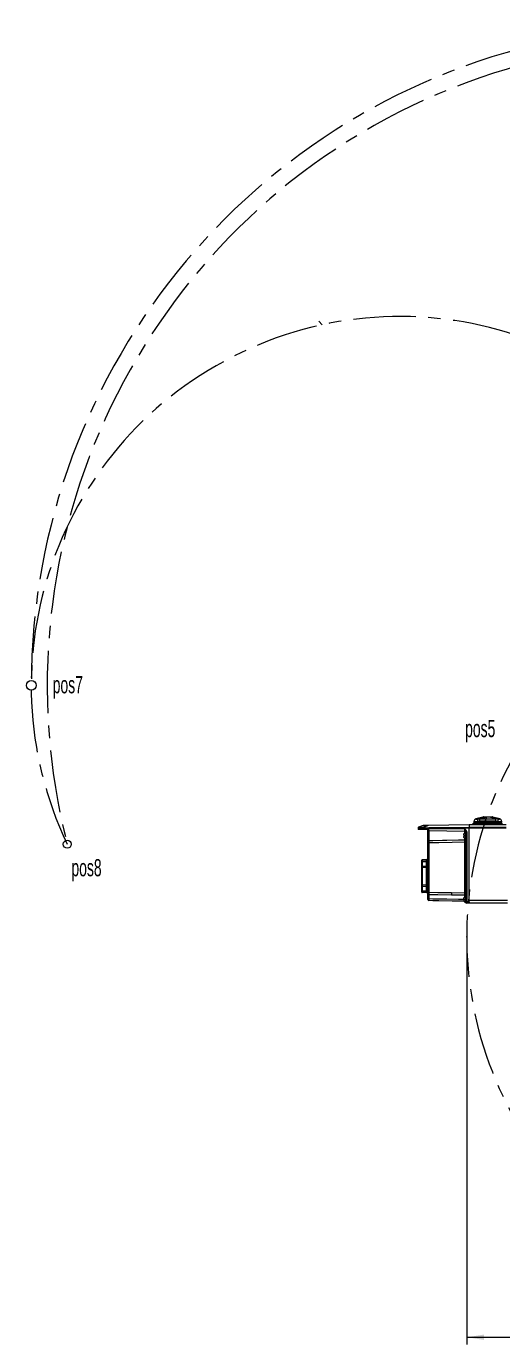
# Model space of a CAD drawing. Header units: millimetres. Extents: x 20 to 768, y 29 to 540.
# Drawn here: x 68 to 164.8, y 244.5 to 512.5 of the extents above; entities that cross this region are included whole.
import ezdxf

# ---------------------------------------------------------------- set-up
doc = ezdxf.new("R2010")
doc.units = ezdxf.units.MM
doc.header["$PDSIZE"] = -1
doc.linetypes.add('CENTERX2', pattern=[20.32, 12.7, -2.54, 2.54, -2.54])
doc.styles.add('SLDTEXTSTYLE0', font='TXT', dxfattribs={"width": 0.605})
doc.dimstyles.new('SLDDIMSTYLE0', dxfattribs={"dimtxt": 3.5, "dimasz": 3.5, "dimexe": 0, "dimexo": 0.0625, "dimgap": 0.875, "dimtad": 1, "dimtoh": 1, "dimlfac": 10, "dimrnd": 1e-09, "dimzin": 12, "dimdsep": 46, "dimtxsty": 'SLDTEXTSTYLE0', "dimsah": 1, "dimcen": 0.09, "dimadec": 0, "dimazin": 0, "dimtfac": 1, "dimtdec": 3, "dimtofl": 0, "dimtmove": 0, "dimatfit": 3, "dimfxl": 1, "dimfrac": 2, "dimtolj": 1, "dimtzin": 12, "dimarcsym": 0})

# ---------------------------------------------------------------- blocks, each defined once
blk = doc.blocks.new('Block1')
at = {"color": 7, "linetype": 'Continuous', "lineweight": 0, "insert": (0.8, 52.8), "char_height": 35, "attachment_point": 1, "style": 'SLDTEXTSTYLE0'}
blk.add_mtext('pos7', dxfattribs=at)
blk = doc.blocks.new('Block2')
at = {"color": 7, "linetype": 'Continuous', "lineweight": 0, "insert": (1.8, 52.7), "char_height": 35, "attachment_point": 1, "style": 'SLDTEXTSTYLE0'}
blk.add_mtext('pos8', dxfattribs=at)
blk = doc.blocks.new('Block3')
at = {"color": 7, "linetype": 'Continuous', "lineweight": 15}
blk.add_circle((1181.3, 1734.8), 10, dxfattribs=at)
at = {"color": 7, "linetype": 'Continuous', "lineweight": 0, "char_height": 35, "attachment_point": 1, "style": 'SLDTEXTSTYLE0'}
for s, insert in [('pos1', (431.8, 2255.8)), ('pos0', (1173.4, 1880.8)), ('Z', (237.7, 1816.6)), ('pos6', (562.4, 1324.9)), ('pos3', (1653, 963.7)), ('pos5', (0.1, 874.6)), ('pos2', (639.9, 874.6)), ('X', (1112.1, 452.4)), ('pos4', (1225.3, 51.1))]:
    blk.add_mtext(s, dxfattribs=dict(at, insert=insert))
blk = doc.blocks.new('*D9')
at = {"color": 7, "linetype": 'Continuous', "lineweight": 0, "transparency": 16777216}
for p, q in [((187, 330.85), (187, 244.46)), ((157.5, 327.4), (157.5, 244.46)), ((157.5, 245.96), (187, 245.96))]:
    blk.add_line(p, q, dxfattribs=at)
for points in [[(157.5, 245.96), (161, 245.42), (161, 246.5)], [(187, 245.96), (183.5, 246.5), (183.5, 245.42)]]:
    blk.add_solid(points, dxfattribs=at)
at = {"color": 7, "linetype": 'Continuous', "lineweight": 0, "transparency": 16777216, "insert": (168.24, 250.47), "char_height": 3.5, "attachment_point": 1, "style": 'SLDTEXTSTYLE0'}
blk.add_mtext('295', dxfattribs=at)

msp = doc.modelspace()

# ---------------------------------------------------------------- linework, layer by layer
at = {"color": 7, "linetype": 'Continuous', "lineweight": 0}
msp.add_line((128.121235, 451.796478), (127.46768, 452.575354), dxfattribs=at)
at = {"color": 7, "linetype": 'Continuous', "lineweight": 15}
for p, q in [((160.793339, 351.736346), (159.368704, 351.354805)), ((159.376551, 351.351354), (160.831426, 351.739267)), ((160.158028, 351.351354), (161.540834, 351.739267)), ((160.93951, 351.751653), (161.564292, 351.751653)), ((161.564292, 351.751653), (162.04094, 351.751653)), ((162.04094, 351.751653), (162.66572, 351.751653)), ((163.447204, 351.351354), (162.064397, 351.739267)), ((164.228681, 351.351354), (162.773804, 351.739267)), ((164.236526, 351.354805), (162.81186, 351.736355)), ((147.602616, 349.466883), (147.602616, 349.334832)), ((148.632704, 350.018303), (147.72764, 349.652298)), ((148.572487, 349.466883), (148.572855, 349.317913)), ((148.632772, 350.018135), (148.632268, 350.018126)), ((149.691559, 350.0219), (148.917137, 349.680749)), ((149.118526, 349.311167), (149.235411, 349.386487)), ((149.249552, 349.367416), (149.147062, 349.272949)), ((149.147062, 349.272949), (149.514372, 349.266537)), ((149.514921, 349.203183), (149.14761, 349.209595)), ((149.251358, 349.405332), (149.263336, 349.404985)), ((149.431254, 349.204643), (149.431349, 349.204642)), ((149.603779, 349.011609), (149.602614, 349.005112)), ((149.602614, 346.776383), (149.602614, 349.005112)), ((149.726094, 350.057185), (158.002616, 350.201652)), ((158.002616, 350.173631), (149.726094, 350.029165)), ((157.106106, 348.817301), (149.799125, 348.944844)), ((149.799125, 348.944844), (149.799125, 346.973354)), ((151.458551, 349.592987), (158.002616, 349.658683)), ((158.002616, 349.490224), (151.458551, 349.424528)), ((151.458551, 349.424528), (157.106106, 349.325949)), ((157.302616, 348.551652), (157.202615, 348.551652)), ((157.202615, 348.551652), (157.202615, 347.351653)), ((157.302616, 348.198442), (157.302616, 348.6936)), ((157.499124, 348.69709), (157.499124, 334.51563)), ((158.002616, 350.201652), (158.002616, 350.173631)), ((158.002616, 350.201652), (165.507562, 350.201652)), ((158.002616, 350.173631), (158.002616, 349.658683)), ((165.507562, 350.173627), (158.002616, 350.173627)), ((158.002616, 350.173627), (158.002616, 349.658692)), ((158.002616, 349.658692), (165.51508, 349.658692)), ((158.002616, 349.658683), (158.002616, 349.490224)), ((158.002616, 334.506841), (158.002616, 349.490224)), ((165.51508, 349.490208), (158.002616, 349.490208)), ((158.002616, 334.812123), (158.002616, 349.490208)), ((158.802615, 350.501652), (159.302614, 350.501652)), ((159.002615, 350.846371), (159.002615, 350.867517)), ((159.002615, 350.846371), (159.002615, 350.751652)), ((159.002615, 350.751652), (159.802614, 350.751652)), ((159.012042, 350.716476), (159.002615, 350.751652)), ((159.002615, 350.501652), (159.002615, 350.701653)), ((159.802614, 350.701653), (159.002615, 350.701653)), ((159.012042, 350.716476), (159.802614, 350.716476)), ((159.302614, 350.201652), (159.302614, 350.501652)), ((159.302614, 350.501652), (164.302616, 350.501652)), ((160.161118, 350.867517), (159.802614, 350.846371)), ((159.802614, 350.846371), (159.802614, 350.751652)), ((159.802614, 350.716476), (159.802614, 350.751652)), ((159.802614, 350.751652), (163.802616, 350.751652)), ((159.802614, 350.716476), (163.802616, 350.716476)), ((159.802614, 350.701653), (159.802614, 350.716476)), ((159.802614, 350.501652), (159.802614, 350.701653)), ((163.802616, 350.701653), (159.802614, 350.701653)), ((163.444112, 350.867517), (160.161118, 350.867517)), ((163.802616, 350.846371), (163.444112, 350.867517)), ((163.802616, 350.846371), (163.802616, 350.751652)), ((163.802616, 350.751652), (164.602615, 350.751652)), ((163.802616, 350.716476), (163.802616, 350.751652)), ((163.802616, 350.716476), (164.59319, 350.716476)), ((163.802616, 350.701653), (163.802616, 350.716476)), ((163.802616, 350.501652), (163.802616, 350.701653)), ((164.602615, 350.701653), (163.802616, 350.701653)), ((164.302616, 350.201652), (164.302616, 350.501652)), ((164.302616, 350.501652), (164.802615, 350.501652)), ((164.59319, 350.716476), (164.602615, 350.751652)), ((164.602615, 350.867517), (164.602615, 350.846371)), ((164.602615, 350.846371), (164.602615, 350.751652)), ((164.602615, 350.501652), (164.602615, 350.701653)), ((149.502615, 346.817036), (149.602614, 346.817036)), ((149.502615, 346.817036), (149.502615, 346.659705)), ((149.502615, 346.659705), (149.602614, 346.659705)), ((149.502615, 346.659705), (149.502615, 346.533984)), ((149.502615, 346.533984), (149.502615, 346.380498)), ((149.502615, 346.533984), (149.602614, 346.533984)), ((149.502615, 346.498984), (149.502615, 346.475451)), ((149.502615, 346.380498), (149.602614, 346.380498)), ((149.502615, 346.380498), (149.502615, 346.186267)), ((149.502615, 346.186267), (149.602614, 346.186267)), ((149.602614, 346.486162), (149.602614, 346.776383)), ((149.602614, 336.447728), (149.602614, 346.486162)), ((149.799125, 346.489652), (149.799125, 336.451218)), ((156.938989, 347.784536), (156.91406, 347.784536)), ((156.943346, 348.126652), (156.914745, 348.121867)), ((156.914745, 348.118769), (156.937714, 348.118769)), ((157.106106, 336.325949), (157.106106, 346.601199)), ((157.202615, 347.351653), (157.302616, 347.351653)), ((157.302616, 348.198442), (157.302616, 347.724098)), ((157.302616, 334.51214), (157.302616, 347.724098)), ((149.502615, 345.740114), (149.502615, 345.731675)), ((149.502615, 345.740114), (149.602614, 345.740114)), ((149.502615, 345.724729), (149.502615, 345.66884)), ((149.502615, 345.724729), (149.602614, 345.724729)), ((149.502615, 345.66884), (149.602614, 345.66884)), ((149.502615, 345.66884), (149.502615, 345.109344)), ((149.502615, 345.109344), (149.602614, 345.109344)), ((149.502615, 345.107228), (149.502615, 345.017037)), ((149.502615, 345.017037), (149.602614, 345.017037)), ((148.372616, 342.723794), (148.372616, 342.970415)), ((148.372616, 342.620415), (148.372616, 342.723794)), ((148.372616, 341.802889), (148.372616, 342.620415)), ((148.372616, 341.453102), (148.372616, 341.802889)), ((148.420872, 341.453102), (148.372616, 341.453102)), ((148.372616, 337.970202), (148.372616, 341.453102)), ((149.313085, 343.051542), (148.420872, 343.020385)), ((148.420872, 342.670385), (149.313085, 342.701542)), ((148.420872, 342.670385), (148.420872, 341.75292)), ((148.420872, 341.75292), (149.313085, 341.721763)), ((149.313085, 341.421946), (148.420872, 341.453102)), ((148.420872, 341.453102), (148.420872, 337.970202)), ((149.313085, 341.721763), (149.313085, 342.701542)), ((149.313085, 341.421946), (149.602614, 341.421946)), ((149.313085, 338.001359), (149.313085, 341.421946)), ((148.420872, 337.970202), (148.372616, 337.970202)), ((148.372616, 337.620415), (148.372616, 337.970202)), ((148.420872, 337.970202), (149.313085, 338.001359)), ((149.313085, 338.001359), (149.602614, 338.001359)), ((148.372616, 336.802889), (148.372616, 337.620415)), ((148.372616, 336.69951), (148.372616, 336.802889)), ((148.372616, 336.452889), (148.372616, 336.69951)), ((148.420872, 337.670385), (149.313085, 337.701541)), ((148.420872, 337.670385), (148.420872, 336.75292)), ((148.420872, 336.75292), (149.313085, 336.721763)), ((149.313085, 336.371763), (148.420872, 336.402919)), ((149.313085, 336.721763), (149.313085, 337.701541)), ((149.502615, 336.017037), (149.602614, 336.017037)), ((149.502615, 336.001652), (149.602614, 336.001652)), ((149.502615, 336.001652), (149.502615, 335.831219)), ((149.502615, 335.831219), (149.602614, 335.831219)), ((149.502615, 335.831219), (149.502615, 335.672325)), ((149.502615, 335.672325), (149.602614, 335.672325)), ((149.502615, 335.66319), (149.602614, 335.66319)), ((149.502615, 335.66319), (149.502615, 335.401652)), ((149.502615, 335.401652), (149.602614, 335.401652)), ((149.502615, 335.401652), (149.502615, 335.29396)), ((149.502615, 335.29396), (149.602614, 335.29396)), ((149.602614, 336.142996), (149.602614, 336.447728)), ((149.602614, 335.185884), (149.602614, 336.142996)), ((149.602614, 334.944814), (149.602614, 335.185884)), ((149.799125, 335.943331), (149.799125, 335.146627)), ((154.439767, 336.372491), (157.106106, 336.325949)), ((157.106106, 335.817301), (154.439767, 335.863842)), ((156.943346, 335.126652), (156.914745, 335.121866)), ((156.914745, 335.118769), (156.937714, 335.118769)), ((157.302616, 335.551652), (157.202615, 335.551652)), ((157.202615, 335.551652), (157.202615, 334.351652)), ((156.938989, 334.784536), (156.91406, 334.784536)), ((157.202615, 334.351652), (157.302616, 334.351652)), ((157.302616, 334.41041), (157.302616, 334.51214)), ((157.302616, 334.41041), (157.302616, 334.351652)), ((157.499124, 334.51563), (158.002616, 334.506841)), ((158.002616, 334.201652), (157.499124, 334.21044)), ((158.002616, 334.812123), (165.771286, 334.812123)), ((158.002616, 334.506841), (158.002616, 334.201652)), ((165.776615, 334.201652), (158.002616, 334.201652))]:
    msp.add_line(p, q, dxfattribs=at)
at = {"color": 8, "linetype": 'Continuous', "lineweight": 15}
for p, q in [((148.572488, 349.466883), (147.602616, 349.466883)), ((147.72764, 349.652298), (148.696299, 349.652298)), ((157.106106, 348.487023), (157.106106, 348.817301)), ((157.106106, 347.090057), (157.106106, 347.41628)), ((151.461445, 335.915176), (149.799125, 335.943331)), ((157.106106, 335.487023), (157.106106, 335.817301))]:
    msp.add_line(p, q, dxfattribs=at)
at = {"color": 8, "linetype": 'Continuous', "lineweight": 15, "flags": 128}
for points in [[(159.368668, 351.354937), (159.368278, 351.355107), (159.376548, 351.351354), (159.376548, 351.351354), (159.376548, 351.351354)], [(160.831426, 351.739267), (160.831426, 351.739267), (160.79203, 351.736245), (160.792802, 351.736309)], [(162.812428, 351.736309), (162.804559, 351.736948), (162.773806, 351.739267), (162.773804, 351.739267), (162.773804, 351.739267)], [(164.228682, 351.351354), (164.228682, 351.351354), (164.235853, 351.354629), (164.236952, 351.355107)], [(147.602616, 349.334832), (147.641484, 349.334154), (147.758065, 349.332121), (147.952263, 349.328734), (148.223932, 349.323997), (148.572855, 349.317913)], [(149.620782, 350.035361), (149.189724, 350.027844), (148.881017, 350.022462), (148.694496, 350.019211), (148.632772, 350.018135)], [(149.615292, 349.074742), (149.614845, 349.073397), (149.603779, 349.011609)], [(149.799125, 335.146627), (150.602417, 335.136415), (152.602021, 335.111314), (153.454007, 335.100764), (155.862723, 335.07144), (156.905959, 335.058997)]]:
    msp.add_lwpolyline(points, dxfattribs=at)
at = {"color": 7, "linetype": 'Continuous', "lineweight": 15, "flags": 128}
for points in [[(159.376551, 351.351354), (159.376551, 351.351354), (159.402625, 351.349923), (159.418557, 351.337135)], [(159.756948, 351.337135), (159.95738, 351.349867), (160.158022, 351.351354), (160.158028, 351.351354)], [(159.802614, 350.846371), (159.794538, 350.933166), (159.786709, 351.017302), (159.779368, 351.096203), (159.772737, 351.167452), (159.767021, 351.228866), (159.762396, 351.278566), (159.759004, 351.315028), (159.756948, 351.337135)], [(160.158028, 351.351354), (160.158034, 351.351354), (161.158003, 351.354629), (162.158009, 351.355107), (163.447198, 351.351354), (163.447204, 351.351354)], [(160.161118, 350.867517), (160.160087, 351.029052), (160.159166, 351.173261), (160.158454, 351.284678), (160.158028, 351.351354)], [(160.831831, 351.739367), (160.831563, 351.739302), (160.831426, 351.739267)], [(160.93951, 351.751653), (160.923914, 351.751398), (160.831831, 351.739367)], [(161.540834, 351.739267), (161.541001, 351.739328), (161.541055, 351.739367)], [(162.064397, 351.739267), (162.064391, 351.739267), (161.814831, 351.736245), (161.677988, 351.736948), (161.54084, 351.739267), (161.540834, 351.739267)], [(161.564292, 351.751653), (161.560924, 351.751398), (161.541055, 351.739367)], [(162.04094, 351.751653), (162.044306, 351.751398), (162.064175, 351.739367)], [(162.064175, 351.739367), (162.064288, 351.739302), (162.064397, 351.739267)], [(162.66572, 351.751653), (162.681316, 351.751398), (162.773399, 351.739367)], [(162.773804, 351.739267), (162.773563, 351.739328), (162.773399, 351.739367)], [(163.444112, 350.867517), (163.445145, 351.029052), (163.446066, 351.173261), (163.446778, 351.284678), (163.447204, 351.351354)], [(163.848284, 351.337135), (163.846227, 351.315028), (163.842834, 351.278566), (163.838209, 351.228866), (163.832494, 351.167452), (163.825863, 351.096203), (163.818522, 351.017302), (163.810693, 350.933166), (163.802616, 350.846371)], [(164.186673, 351.337135), (164.202481, 351.349867), (164.228679, 351.351354), (164.228681, 351.351354)], [(148.670141, 349.217929), (148.321564, 349.224013), (148.050169, 349.22875), (147.856165, 349.232136), (147.739701, 349.23417), (147.700871, 349.234846), (147.700871, 349.234846)], [(149.14761, 349.209595), (149.078558, 349.210799), (148.882891, 349.214214), (148.741449, 349.216683), (148.670141, 349.217929)], [(148.739509, 350.039964), (148.80097, 350.041036), (148.985191, 350.044252), (149.293943, 350.049642), (149.726094, 350.057185)], [(148.846413, 349.694215), (149.153493, 349.829592), (149.620782, 350.035361)], [(149.118526, 349.311167), (149.118723, 349.291504), (149.120109, 349.272545), (149.122633, 349.255027), (149.1262, 349.239634), (149.130668, 349.226965), (149.135865, 349.217513), (149.141584, 349.211647), (149.14761, 349.209595)], [(149.620782, 350.035361), (149.671359, 350.051062), (149.726094, 350.057185)], [(149.726094, 350.029165), (149.707864, 350.027123), (149.691559, 350.0219)], [(157.106106, 349.325949), (157.107062, 349.325122), (157.334073, 349.104379), (157.459862, 348.897049), (157.499124, 348.69709)], [(157.302616, 348.6936), (157.282986, 348.824099), (157.220091, 349.007812), (157.163881, 349.160862), (157.135303, 349.24184), (157.106583, 349.324577), (157.106106, 349.325949)], [(149.799125, 346.973354), (150.602417, 346.985874), (152.602018, 347.017364), (153.453947, 347.030923), (155.862655, 347.069737), (157.106106, 347.090057)], [(157.106106, 346.601199), (154.578651, 346.561645), (151.854671, 346.52019), (150.645073, 346.502145), (149.799125, 346.489652)], [(156.903548, 348.119994), (156.888409, 348.136079), (156.887977, 348.170808), (156.901289, 348.217178), (156.927346, 348.273589), (156.943346, 348.301652)], [(156.943346, 347.601652), (156.903548, 347.680326), (156.888409, 347.730044), (156.887977, 347.765742), (156.901289, 347.782494), (156.927346, 347.782327), (156.943346, 347.776652)], [(148.420872, 343.020385), (148.420869, 343.006017), (148.420872, 342.928922), (148.420869, 342.792425), (148.420869, 342.758995)], [(148.420869, 342.758995), (148.9722, 342.777655), (148.985742, 342.778114), (149.313091, 342.789175)], [(149.313091, 342.789175), (149.313085, 342.894431), (149.313085, 342.978446), (149.313088, 343.025655), (149.313085, 343.046253), (149.313085, 343.051542)], [(149.313091, 336.634129), (149.00303, 336.644606), (148.985742, 336.645191), (148.563389, 336.659482), (148.420869, 336.664309)], [(148.420869, 336.664309), (148.420869, 336.611649), (148.420872, 336.524451), (148.420872, 336.460214), (148.420872, 336.408889), (148.420872, 336.402919)], [(149.313085, 336.371763), (149.313088, 336.39063), (149.313085, 336.462708), (149.313091, 336.634129)], [(149.799125, 336.451218), (151.664828, 336.420096), (154.439767, 336.372491)], [(154.439767, 335.863842), (151.664828, 335.911732), (151.461445, 335.915176)], [(156.903548, 335.119993), (156.888409, 335.13608), (156.887977, 335.170808), (156.901289, 335.217177), (156.927346, 335.273589), (156.943346, 335.301652)], [(156.932698, 334.620327), (154.578648, 334.661418), (151.854662, 334.708965), (150.645129, 334.730077), (149.799125, 334.744844)], [(156.943346, 334.601652), (156.903548, 334.680326), (156.888409, 334.730044), (156.887977, 334.765742), (156.901289, 334.782494), (156.927346, 334.782327), (156.943346, 334.776652)]]:
    msp.add_lwpolyline(points, dxfattribs=at)
at = {"color": 7, "linetype": 'Continuous', "lineweight": 15}
for centre, radius in [((69.002615, 378.501652), 1), ((76.308183, 346.215687), 0.811623)]:
    msp.add_circle(centre, radius, dxfattribs=at)
at = {"color": 7, "linetype": 'CENTERX2', "lineweight": 0}
for centre, radius, start, end in [((203.002615, 378.501652), 134, 299.41474731, 180), ((203.002615, 378.501652), 130.743499, 314.29658528, 194.29658528), ((143.997116, 378.501652), 74.9945, 25.50539372, 205.5), ((232.505365, 327.40139), 75.00275, 145.5, 325.5)]:
    msp.add_arc(centre, radius, start, end, dxfattribs=at)
at = {"color": 7, "linetype": 'Continuous', "lineweight": 15}
for centre, radius, start, end in [((159.502615, 350.873845), 0.5, 105.58023412, 180), ((159.50261, 350.867512), 0.499995, 104.60339674, 179.99933413), ((159.501101, 350.84553), 0.498486, 99.53140268, 179.90335922), ((159.587753, 352.778462), 1.451224, 263.30477479, 276.69522521), ((160.915139, 351.251652), 0.5, 90, 104.1818145), ((161.186443, 339.001058), 12.743244, 88.40539917, 91.59460083), ((162.418787, 338.67249), 13.071687, 88.44547558, 91.55452442), ((162.690092, 351.251652), 0.5, 75.81761521, 90), ((163.4842, 346.731016), 4.620486, 85.48054052, 90.45877091), ((164.017478, 352.278709), 0.956654, 259.8130462, 280.1869538), ((164.104134, 350.845534), 0.498482, 0.09622011, 80.46901799), ((164.102623, 350.867514), 0.499992, 0.00041026, 75.39685887), ((164.102615, 350.873845), 0.5, 0, 74.42991359), ((147.802615, 349.466883), 0.2, 112.01640257, 180), ((147.702615, 349.334832), 0.1, 181.32064461, 269), ((148.772473, 349.467388), 0.199986, 112.3893292, 180.14471944), ((148.293547, 351.216383), 1.771598, 279.05902009, 285.68927126), ((148.672354, 349.317405), 0.099501, 179.70755818, 268.72582753), ((147.699006, 256.558013), 92.764016, 89.12319808, 89.46025887), ((148.744746, 349.74001), 0.3, 91, 112.00191266), ((148.521652, 350.567505), 0.931721, 280.80374753, 290.3992985), ((148.935522, 349.551812), 0.167985, 122.03639879, 194.13432905), ((149.031287, 349.437268), 0.268911, 115.11847396, 164.13288694), ((149.299596, 350.763666), 1.35919, 247.18782475, 267.96613579), ((148.866599, 349.607777), 0.088764, 55.29461923, 103.14466227), ((149.317603, 350.370246), 0.797358, 239.85158923, 266.61592063), ((149.45447, 349.532236), 0.402157, 213.34707081, 220.14641767), ((149.892914, 349.247725), 0.746278, 178.0630878, 182.92874212), ((149.227073, 349.409712), 0.024676, 289.74713952, 349.77648841), ((149.900244, 349.864697), 0.818956, 215.72722289, 217.38828171), ((149.195834, 349.408438), 0.06759, 322.63315289, 357.07180562), ((150.118242, 349.39249), 0.866979, 167.8963924, 179.1512938), ((151.166245, 349.408852), 1.902913, 175.01279512, 180.11643612), ((149.402615, 349.005113), 0.2, 0, 89), ((149.427969, 349.00467), 0.2, 20.50933676, 89), ((150.260224, 349.241313), 0.746278, 178.0630878, 182.92874212), ((149.505637, 348.893393), 0.373246, 38.52143033, 88.65895194), ((149.199132, 347.493052), 1.739043, 69.86897879, 79.53775849), ((149.756918, 348.920313), 0.209539, 78.78952348, 132.52365509), ((149.802615, 349.144814), 0.2, 200.50933676, 269), ((149.641078, 349.949271), 0.08845, 55.19870291, 103.26585075), ((150.321499, 350.043175), 0.59557, 178.65206111, 181.34793889), ((158.276028, 349.508757), 6.817998, 179.29214979, 180.70785021), ((157.542514, 347.939713), 0.7, 119.04974724, 149.17324325), ((157.102615, 348.617331), 0.2, 0, 89), ((157.450576, 345.896504), 2.801007, 89.00687836, 93.02798235), ((158.502615, 350.501652), 0.3, 270, 0), ((159.402615, 355.97806), 5.147254, 265.5429825, 274.4570175), ((159.031359, 350.721652), 0.02, 195, 270), ((164.202615, 357.805136), 6.970252, 266.71018035, 273.28981965), ((164.573871, 350.721652), 0.02, 270, 345), ((149.801066, 346.774906), 0.198457, 90.56041954, 179.57367363), ((149.750576, 343.688975), 2.801098, 89.00689755, 93.02793232), ((174.835511, 346.731503), 25.037554, 179.44654096, 180.55345904), ((157.173925, 347.951652), 0.289467, 142.80289, 217.19711), ((157.542514, 347.963591), 0.7, 210.39715205, 240.95025276), ((157.103102, 347.289549), 0.199515, 270.86276919, 359.86808232), ((133.939322, 346.845628), 23.168073, 359.39550398, 0.60449602), ((157.154655, 349.401876), 2.801098, 269.00689755, 273.02793232), ((149.302615, 343.351359), 0.3, 272, 0), ((148.422615, 342.970415), 0.05, 92, 180), ((148.422615, 342.620415), 0.05, 92, 180), ((148.422615, 341.802889), 0.05, 180, 268), ((148.415798, 342.715274), 0.044015, 83.38461475, 168.83765174), ((151.298351, 342.714787), 2.877822, 179.11980015, 180.8840539), ((149.302615, 343.001359), 0.3, 272, 0), ((148.419437, 342.745419), 0.894724, 357.18908842, 2.80311749), ((149.302615, 341.421945), 0.3, 0, 88), ((147.162562, 341.571854), 2.155741, 356.0124751, 3.9875249), ((149.343149, 343.051778), 0.264318, 263.47011461, 349.00313819), ((149.302615, 338.001359), 0.3, 272, 0), ((147.162564, 337.85145), 2.15574, 356.01247257, 3.98752743), ((148.422615, 337.620415), 0.05, 92, 180), ((148.422615, 336.802889), 0.05, 180, 268), ((148.422615, 336.452889), 0.05, 180, 268), ((148.415798, 336.70803), 0.044014, 191.16185832, 276.61587519), ((156.818748, 336.708332), 8.397995, 179.69579531, 180.30035066), ((149.302615, 336.421945), 0.3, 0, 88), ((148.41941, 336.677885), 0.894751, 357.196941, 2.81085302), ((149.302615, 336.071945), 0.3, 0.00000378, 88), ((149.34315, 336.371526), 0.264318, 10.99669801, 96.53004919), ((149.750575, 333.65073), 2.80091, 89.00681652, 93.02812192), ((149.802457, 336.143146), 0.199843, 180.04301919, 269.04461046), ((149.752566, 335.42504), 0.282279, 237.91214365, 279.49364282), ((166.844874, 336.197275), 17.047641, 179.14648419, 180.85351581), ((166.290488, 334.945736), 16.492587, 179.30207936, 180.69792064), ((161.644068, 336.118166), 7.208789, 177.978199, 182.021801), ((157.173925, 334.951652), 0.289467, 142.80291076, 217.19708924), ((157.542514, 334.939713), 0.7, 119.04974724, 149.17324325), ((157.154653, 339.126691), 2.801162, 269.00694377, 273.02788609), ((157.102615, 335.617331), 0.2, 0, 89), ((149.802615, 334.944814), 0.2, 180, 269), ((157.542514, 334.963591), 0.7, 210.39715205, 240.95025276), ((157.502615, 334.41041), 0.2, 180, 269), ((157.450576, 331.715105), 2.800945, 89.00686094, 93.02805407)]:
    msp.add_arc(centre, radius, start, end, dxfattribs=at)
for centre, major_axis, ratio, start_param, end_param in [((144.727105, 349.533453), (12.823829, 0.20632), 0.0198924481, 5.0724807582, 5.264686578), ((144.723614, 349.705402), (12.82264, 0.034174), 0.0119471666, 5.0748444778, 5.2653518363), ((149.802615, 349.44486), (0.00349, 0.500015), 0.0071019801, 2.2627335507, 3.1415182705), ((157.102615, 349.317438), (-0.003491, 0.500137), 0.0070985198, 3.1414191777, 4.7293588484), ((148.422615, 341.452676), (-0.001745, 0.300244), 0.0058034108, 6.282948863, 7.8525272147), ((148.422615, 337.970628), (0.001745, 0.300244), 0.0058034108, 1.5722507461, 3.1418290977), ((157.102615, 336.317438), (-0.003491, 0.500137), 0.0070985198, 3.1414191777, 4.7293588484), ((157.502615, 334.510425), (0.00349, 0.299985), 0.011837531, 1.5535840983, 3.141523769)]:
    msp.add_ellipse(centre, major_axis=major_axis, ratio=ratio, start_param=start_param, end_param=end_param, dxfattribs=at)
at = {"color": 7, "linetype": 'Continuous', "lineweight": 0}
msp.add_point((157.502615, 327.40139), dxfattribs=at)

# ---------------------------------------------------------------- block references
at = {"color": 7, "linetype": 'Continuous', "xscale": 0.1, "yscale": 0.1, "zscale": 0.1}
for name, p in [('Block3', (157.1688, 284.019878)), ('Block1', (73.271552, 375.1143)), ('Block2', (76.977658, 337.921082))]:
    msp.add_blockref(name, p, dxfattribs=at)

# ---------------------------------------------------------------- dimensions: what is measured, and where the dimension line sits
at = {"color": 7, "linetype": 'Continuous', "lineweight": 0}
dim = msp.add_linear_dim(base=(187.002615, 245.96222), p1=(157.502615, 327.40139), p2=(187.002615, 330.847306), dimstyle='SLDDIMSTYLE0', dxfattribs=at)
dim.commit()
dim.dimension.update_dxf_attribs({"geometry": '*D9', "text_midpoint": (172.252615, 245.96222), "dimtype": 160})

doc.saveas('drawing.dxf')
